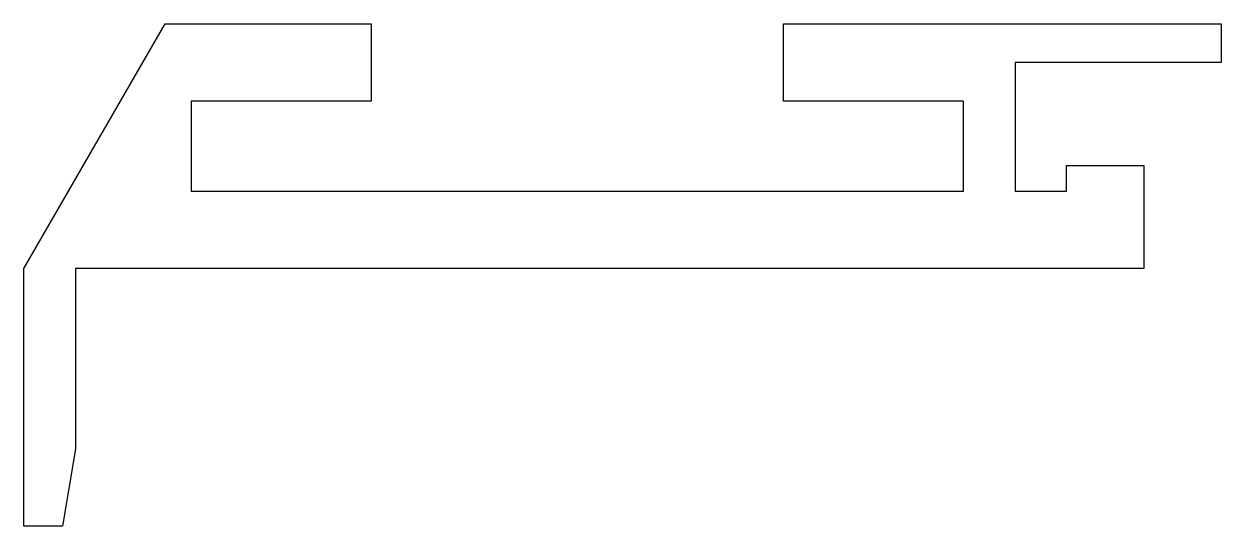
# Model space of a CAD drawing. Extents: x -173.3 to -126.8, y -37.6 to -18.1.
import ezdxf

# ---------------------------------------------------------------- set-up
doc = ezdxf.new("R2010")
doc.units = 0
doc.layers.add('ANA', color=7, linetype='CONTINUOUS')

msp = doc.modelspace()

# ---------------------------------------------------------------- linework, layer by layer
at = {"layer": 'ANA', "color": 0, "linetype": 'BYBLOCK'}
msp.add_lwpolyline([(-136.835, -21.145), (-143.835, -21.145), (-143.835, -18.145), (-126.835, -18.145), (-126.835, -19.645), (-134.835, -19.645), (-134.835, -24.645), (-132.835, -24.645), (-132.835, -23.645), (-129.835, -23.645), (-129.835, -27.645), (-171.335, -27.645), (-171.335, -34.645), (-171.835, -37.645), (-173.335, -37.645), (-173.335, -27.645), (-167.851, -18.145), (-159.851, -18.145), (-159.851, -21.145), (-166.835, -21.145), (-166.835, -24.645), (-136.835, -24.645)], close=True, dxfattribs=at)

doc.saveas('drawing.dxf')
